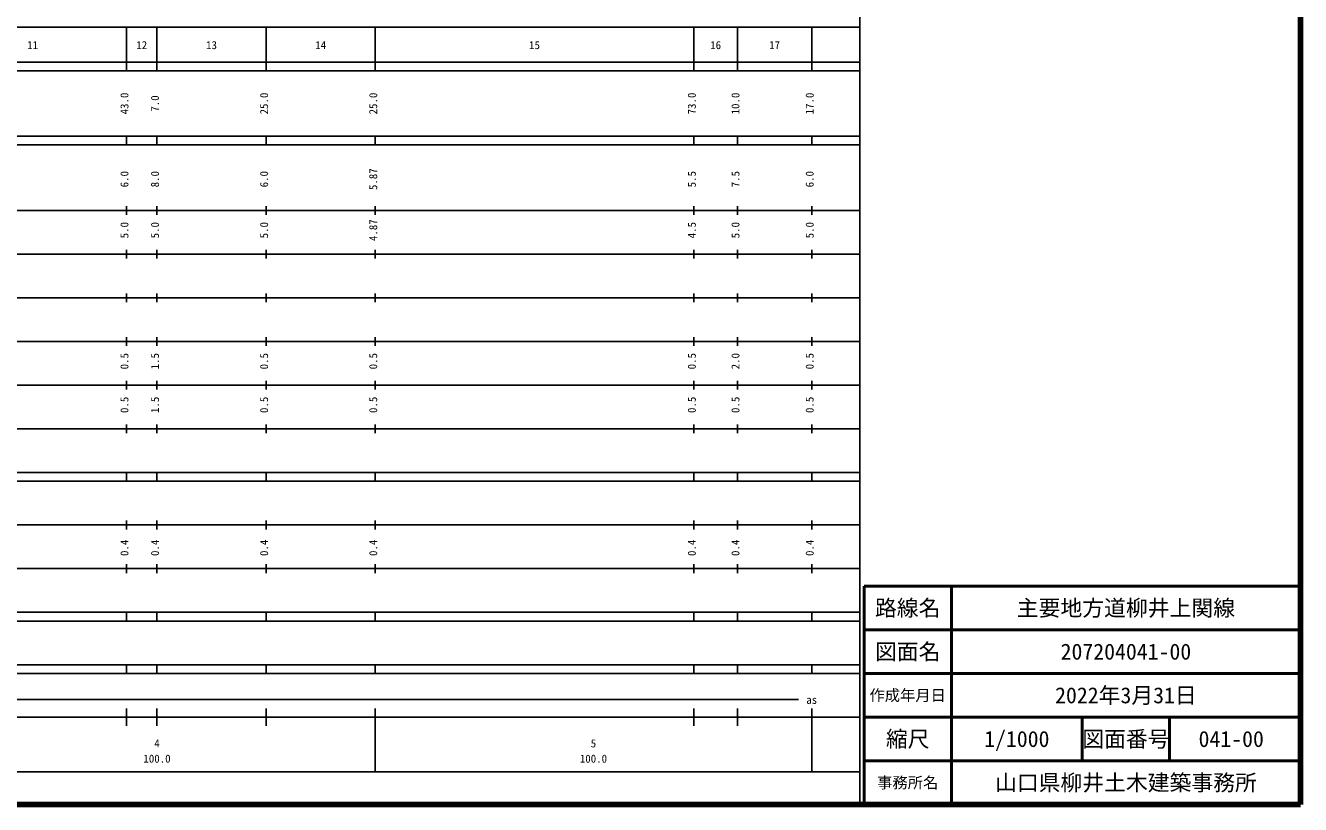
# Model space of a CAD drawing. Units: millimetres on the paper, enlarged 1000 times. Extents: x 40000 to 680000, y 20000 to 380000.
# Drawn here: x 387871 to 680000, y 20000 to 198357 of the extents above; entities that cross this region are included whole.
import ezdxf
from ezdxf.enums import TextEntityAlignment as Align

# ---------------------------------------------------------------- set-up
doc = ezdxf.new("R2010")
doc.units = ezdxf.units.MM
doc.header["$LTSCALE"] = 1000
for name, color, linetype, lineweight in [('M-TTL', 2, 'Continuous', 140), ('M-TTL-BAND', 7, 'Continuous', 25), ('M-TTL-FRAM', 2, 'Continuous', 50), ('M-TTL-LINE', 7, 'Continuous', 50)]:
    doc.layers.add(name, color=color, linetype=linetype, lineweight=lineweight)
doc.layers.add('M-TTL-TXT', color=7, linetype='Continuous')
doc.styles.add('ＭＳ ゴシック', font='')
doc.styles.get('ＭＳ ゴシック').set_extended_font_data('MS Gothic')

msp = doc.modelspace()

# ---------------------------------------------------------------- linework, layer by layer
at = {"layer": 'M-TTL'}
for p, q in [((680000, 20000), (680000, 380000)), ((40000, 20000), (680000, 20000))]:
    msp.add_line(p, q, dxfattribs=at)
at = {"layer": 'M-TTL-BAND'}
for p, q in [((579000, 20000), (579000, 370000)), ((68000, 198000), (579000, 198000)), ((411000, 188000), (411000, 198000)), ((418000, 188000), (418000, 198000)), ((443000, 188000), (443000, 198000)), ((468000, 188000), (468000, 198000)), ((541000, 188000), (541000, 198000)), ((551000, 188000), (551000, 198000)), ((568000, 188000), (568000, 198000)), ((40000, 190000), (579000, 190000)), ((40000, 188000), (579000, 188000)), ((40000, 173000), (579000, 173000)), ((411000, 171000), (411000, 173000)), ((418000, 171000), (418000, 173000)), ((443000, 171000), (443000, 173000)), ((468000, 171000), (468000, 173000)), ((541000, 171000), (541000, 173000)), ((551000, 171000), (551000, 173000)), ((568000, 171000), (568000, 173000)), ((40000, 171000), (579000, 171000)), ((40000, 156000), (579000, 156000)), ((411000, 155000), (411000, 157000)), ((418000, 155000), (418000, 157000)), ((443000, 155000), (443000, 157000)), ((468000, 155000), (468000, 157000)), ((541000, 155000), (541000, 157000)), ((551000, 155000), (551000, 157000)), ((568000, 155000), (568000, 157000)), ((411000, 145000), (411000, 147000)), ((418000, 145000), (418000, 147000)), ((443000, 145000), (443000, 147000)), ((468000, 145000), (468000, 147000)), ((541000, 145000), (541000, 147000)), ((551000, 145000), (551000, 147000)), ((568000, 145000), (568000, 147000)), ((46000, 146000), (579000, 146000)), ((52000, 136000), (579000, 136000)), ((411000, 135000), (411000, 137000)), ((418000, 135000), (418000, 137000)), ((443000, 135000), (443000, 137000)), ((468000, 135000), (468000, 137000)), ((541000, 135000), (541000, 137000)), ((551000, 135000), (551000, 137000)), ((568000, 135000), (568000, 137000)), ((46000, 126000), (579000, 126000)), ((411000, 125000), (411000, 127000)), ((418000, 125000), (418000, 127000)), ((443000, 125000), (443000, 127000)), ((468000, 125000), (468000, 127000)), ((541000, 125000), (541000, 127000)), ((551000, 125000), (551000, 127000)), ((568000, 125000), (568000, 127000)), ((411000, 115000), (411000, 117000)), ((418000, 115000), (418000, 117000)), ((443000, 115000), (443000, 117000)), ((468000, 115000), (468000, 117000)), ((541000, 115000), (541000, 117000)), ((551000, 115000), (551000, 117000)), ((568000, 115000), (568000, 117000)), ((52000, 116000), (579000, 116000)), ((46000, 106000), (579000, 106000)), ((411000, 105000), (411000, 107000)), ((418000, 105000), (418000, 107000)), ((443000, 105000), (443000, 107000)), ((468000, 105000), (468000, 107000)), ((541000, 105000), (541000, 107000)), ((551000, 105000), (551000, 107000)), ((568000, 105000), (568000, 107000)), ((40000, 96000), (579000, 96000)), ((40000, 94000), (579000, 94000)), ((411000, 94000), (411000, 96000)), ((418000, 94000), (418000, 96000)), ((443000, 94000), (443000, 96000)), ((468000, 94000), (468000, 96000)), ((541000, 94000), (541000, 96000)), ((551000, 94000), (551000, 96000)), ((568000, 94000), (568000, 96000)), ((411000, 83000), (411000, 85000)), ((418000, 83000), (418000, 85000)), ((443000, 83000), (443000, 85000)), ((468000, 83000), (468000, 85000)), ((541000, 83000), (541000, 85000)), ((551000, 83000), (551000, 85000)), ((568000, 83000), (568000, 85000)), ((49000, 84000), (579000, 84000)), ((40000, 74000), (579000, 74000)), ((411000, 73000), (411000, 75000)), ((418000, 73000), (418000, 75000)), ((443000, 73000), (443000, 75000)), ((468000, 73000), (468000, 75000)), ((541000, 73000), (541000, 75000)), ((551000, 73000), (551000, 75000)), ((568000, 73000), (568000, 75000)), ((40000, 64000), (579000, 64000)), ((40000, 62000), (579000, 62000)), ((411000, 62000), (411000, 64000)), ((418000, 62000), (418000, 64000)), ((443000, 62000), (443000, 64000)), ((468000, 62000), (468000, 64000)), ((541000, 62000), (541000, 64000)), ((551000, 62000), (551000, 64000)), ((568000, 62000), (568000, 64000)), ((40000, 52000), (579000, 52000)), ((40000, 50000), (579000, 50000)), ((411000, 50000), (411000, 52000)), ((418000, 50000), (418000, 52000)), ((443000, 50000), (443000, 52000)), ((468000, 50000), (468000, 52000)), ((541000, 50000), (541000, 52000)), ((551000, 50000), (551000, 52000)), ((568000, 50000), (568000, 52000)), ((71000, 44000), (565000, 44000)), ((411000, 38000), (411000, 42000)), ((418000, 38000), (418000, 42000)), ((443000, 38000), (443000, 42000)), ((468000, 27500), (468000, 42000)), ((541000, 38000), (541000, 42000)), ((551000, 38000), (551000, 42000)), ((568000, 27500), (568000, 42000)), ((40000, 40000), (579000, 40000)), ((68000, 27500), (579000, 27500))]:
    msp.add_line(p, q, dxfattribs=at)
at = {"layer": 'M-TTL-FRAM'}
for p, q in [((680000, 70000), (580000, 70000)), ((580000, 70000), (580000, 20000))]:
    msp.add_line(p, q, dxfattribs=at)
at = {"layer": 'M-TTL-LINE'}
for p, q in [((600000, 70000), (600000, 20000)), ((680000, 60000), (580000, 60000)), ((680000, 50000), (580000, 50000)), ((680000, 40000), (580000, 40000)), ((630000, 40000), (630000, 30000)), ((650000, 40000), (650000, 30000)), ((680000, 30000), (580000, 30000))]:
    msp.add_line(p, q, dxfattribs=at)

# ---------------------------------------------------------------- texts
at = {"layer": 'M-TTL-BAND', "style": 'ＭＳ ゴシック'}
for s, p in [('11', (389500, 192405)), ('12', (414500, 192405)), ('13', (430500, 192405)), ('14', (455500, 192405)), ('15', (504500, 192405)), ('16', (546000, 192405)), ('17', (559500, 192405)), ('as', (568000, 42500)), ('4', (418000, 32523)), ('5', (518000, 32523)), ('100.0', (418000, 29033)), ('100.0', (518000, 29033))]:
    msp.add_text(s, height=1833, dxfattribs=at).set_placement(p, align=Align.BOTTOM_CENTER)
for s, p in [('43.0', (412000, 180500)), ('7.0', (419000, 180500)), ('25.0', (444000, 180500)), ('25.0', (469000, 180500)), ('73.0', (542000, 180500)), ('10.0', (552000, 180500)), ('17.0', (569000, 180500)), ('6.0', (412000, 163174)), ('8.0', (419000, 163174)), ('6.0', (444000, 163174)), ('5.87', (469000, 163174)), ('5.5', (542000, 163174)), ('7.5', (552000, 163174)), ('6.0', (569000, 163174)), ('5.0', (412000, 151500)), ('5.0', (419000, 151500)), ('5.0', (444000, 151500)), ('4.87', (469000, 151500)), ('4.5', (542000, 151500)), ('5.0', (552000, 151500)), ('5.0', (569000, 151500)), ('0.5', (412000, 121500)), ('1.5', (419000, 121500)), ('0.5', (444000, 121500)), ('0.5', (469000, 121500)), ('0.5', (542000, 121500)), ('2.0', (552000, 121500)), ('0.5', (569000, 121500)), ('0.5', (412000, 111500)), ('1.5', (419000, 111500)), ('0.5', (444000, 111500)), ('0.5', (469000, 111500)), ('0.5', (542000, 111500)), ('0.5', (552000, 111500)), ('0.5', (569000, 111500)), ('0.4', (412000, 78764)), ('0.4', (419000, 78764)), ('0.4', (444000, 78764)), ('0.4', (469000, 78764)), ('0.4', (542000, 78764)), ('0.4', (552000, 78764)), ('0.4', (569000, 78764))]:
    msp.add_text(s, height=1833, rotation=90, dxfattribs=at).set_placement(p, align=Align.BOTTOM_CENTER)
at = {"layer": 'M-TTL-TXT', "style": 'ＭＳ ゴシック'}
for s, height, p in [('路線名', 3666, (590000, 65000)), ('路線名', 3666, (590000, 65000)), ('主要地方道柳井上関線', 3666, (640000, 65000)), ('図面名', 3666, (590000, 55000)), ('図面名', 3666, (590000, 55000)), ('207204041-00', 3666, (640000, 55000)), ('2022年3月31日', 3666, (640000, 45000)), ('作成年月日', 2566, (590000, 45000)), ('作成年月日', 2566, (590000, 45000)), ('縮尺', 3666, (590000, 35000)), ('縮尺', 3666, (590000, 35000)), ('1/1000', 3666, (615000, 35000)), ('図面番号', 3666, (640000, 35000)), ('図面番号', 3666, (640000, 35000)), ('041-00', 3666, (664125, 35000)), ('事務所名', 2566, (590000, 25000)), ('事務所名', 2566, (590000, 25000)), ('山口県柳井土木建築事務所', 3666, (640000, 25000))]:
    msp.add_text(s, height=height, dxfattribs=at).set_placement(p, align=Align.MIDDLE_CENTER)

doc.saveas('drawing.dxf')
